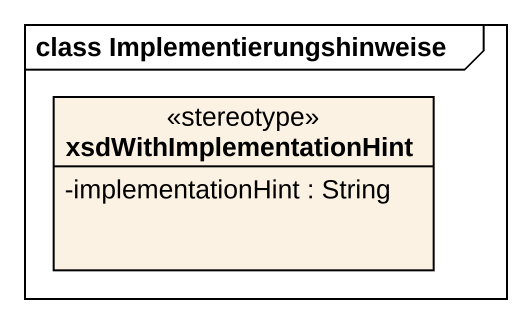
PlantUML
@startuml
mainframe class Implementierungshinweise
hide circle
hide empty members
skinparam classAttributeIconSize 0
class xsdWithImplementationHint <<stereotype>> {
  -implementationHint : String
}
@enduml
